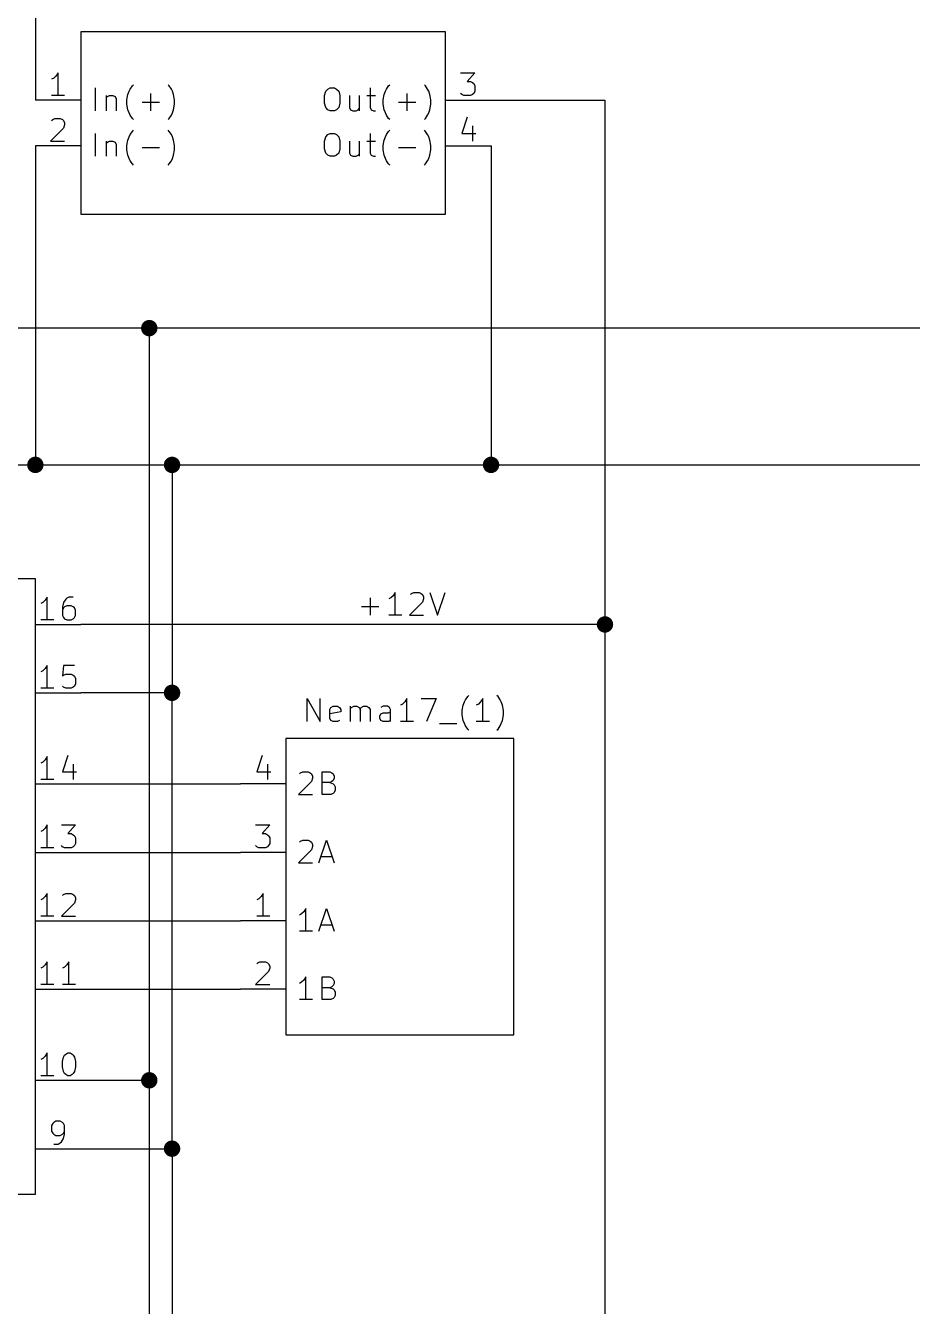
# Model space of a CAD drawing. Extents: x 0.4 to 16.1, y -11.3 to -0.4.
# Drawn here: x 4.379 to 6.325, y -4.646 to -1.836 of the extents above; entities that cross this region are included whole.
import ezdxf

# ---------------------------------------------------------------- set-up
doc = ezdxf.new("R2010")
doc.units = 0
doc.header["$MEASUREMENT"] = 0
for name, color, linetype in [('BLACK', 7, 'CONTINUOUS'), ('CYAN2', 4, 'CONTINUOUS'), ('GRAY1', 251, 'CONTINUOUS'), ('GREEN3', 91, 'CONTINUOUS'), ('LYELLOW', 51, 'CONTINUOUS'), ('ORANGE3', 32, 'CONTINUOUS'), ('ORANGE4', 40, 'CONTINUOUS'), ('RED2', 1, 'CONTINUOUS'), ('RED3', 11, 'CONTINUOUS')]:
    doc.layers.add(name, color=color, linetype=linetype)

msp = doc.modelspace()

# ---------------------------------------------------------------- linework, layer by layer
at = {"layer": 'BLACK', "linetype": 'CONTINUOUS'}
for p, q in [((4.4, -2.1), (4.4, -2.8)), ((5.4, -2.1), (5.4, -2.8)), ((3.25, -2.8), (4.4, -2.8)), ((4.4, -2.8), (4.7, -2.8)), ((4.7, -2.8), (5.4, -2.8)), ((4.7, -2.8), (4.7, -3.3)), ((5.4, -2.8), (7.65, -2.8)), ((4.7, -3.3), (4.5, -3.3)), ((4.7, -4.3), (4.7, -3.3)), ((4.5, -4.3), (4.7, -4.3)), ((4.7, -4.3), (4.7, -4.9))]:
    msp.add_line(p, q, dxfattribs=at)
at = {"layer": 'BLACK', "const_width": 0.018}
for points in [[(4.391, -2.8, 1), (4.409, -2.8, 1)], [(4.691, -2.8, 1), (4.709, -2.8, 1)], [(5.391, -2.8, 1), (5.409, -2.8, 1)], [(4.691, -3.3, 1), (4.709, -3.3, 1)], [(4.691, -4.3, 1), (4.709, -4.3, 1)]]:
    msp.add_lwpolyline(points, format="xyb", close=True, dxfattribs=at)
at = {"layer": 'CYAN2', "linetype": 'CONTINUOUS'}
for p, q in [((4.6129, -1.9684), (4.6152, -1.966)), ((4.6938, -1.9684), (4.6914, -1.966)), ((5.1752, -1.9684), (5.1776, -1.966)), ((5.2562, -1.9684), (5.2538, -1.966)), ((4.5319, -2.0231), (4.5319, -1.9731)), ((4.5557, -1.9898), (4.5557, -2.0231)), ((4.5557, -1.9946), (4.5581, -1.9922)), ((4.5581, -1.9922), (4.5629, -1.9898)), ((4.5629, -1.9898), (4.57, -1.9898)), ((4.57, -1.9898), (4.5748, -1.9922)), ((4.5748, -1.9922), (4.5771, -1.9969)), ((4.6009, -1.9993), (4.6033, -1.9874)), ((4.6033, -1.9874), (4.6057, -1.9803)), ((4.6057, -1.9803), (4.6081, -1.9755)), ((4.6081, -1.9755), (4.6129, -1.9684)), ((4.6533, -2.0231), (4.6533, -1.985)), ((4.6986, -1.9755), (4.6938, -1.9684)), ((4.701, -1.9803), (4.6986, -1.9755)), ((4.7033, -1.9874), (4.701, -1.9803)), ((4.7057, -1.9993), (4.7033, -1.9874)), ((5.0348, -1.9898), (5.0371, -1.9803)), ((5.0348, -2.0065), (5.0348, -1.9898)), ((5.0371, -1.9803), (5.0419, -1.9755)), ((5.0419, -1.9755), (5.0467, -1.9731)), ((5.0467, -1.9731), (5.0562, -1.9731)), ((5.0562, -1.9731), (5.0609, -1.9755)), ((5.0609, -1.9755), (5.0657, -1.9803)), ((5.0657, -1.9803), (5.0681, -1.9898)), ((5.0681, -1.9898), (5.0681, -2.0065)), ((5.0895, -1.9898), (5.0895, -2.016)), ((5.1109, -1.9898), (5.1109, -2.0231)), ((5.1276, -1.9898), (5.1467, -1.9898)), ((5.1348, -1.9731), (5.1348, -2.016)), ((5.1633, -1.9993), (5.1657, -1.9874)), ((5.1657, -1.9874), (5.1681, -1.9803)), ((5.1681, -1.9803), (5.1705, -1.9755)), ((5.1705, -1.9755), (5.1752, -1.9684)), ((5.2157, -2.0231), (5.2157, -1.985)), ((5.2609, -1.9755), (5.2562, -1.9684)), ((5.2633, -1.9803), (5.2609, -1.9755)), ((5.2657, -1.9874), (5.2633, -1.9803)), ((5.2681, -1.9993), (5.2657, -1.9874)), ((4.5771, -1.9969), (4.5771, -2.0231)), ((4.6009, -2.0088), (4.6009, -1.9993)), ((4.6033, -2.0208), (4.6009, -2.0088)), ((4.6057, -2.0279), (4.6033, -2.0208)), ((4.6343, -2.0041), (4.6724, -2.0041)), ((4.701, -2.0279), (4.7033, -2.0208)), ((4.7033, -2.0208), (4.7057, -2.0088)), ((4.7057, -2.0088), (4.7057, -1.9993)), ((5.0371, -2.016), (5.0348, -2.0065)), ((5.0419, -2.0208), (5.0371, -2.016)), ((5.0467, -2.0231), (5.0419, -2.0208)), ((5.0609, -2.0208), (5.0562, -2.0231)), ((5.0657, -2.016), (5.0609, -2.0208)), ((5.0681, -2.0065), (5.0657, -2.016)), ((5.0895, -2.016), (5.0919, -2.0208)), ((5.0919, -2.0208), (5.0967, -2.0231)), ((5.1038, -2.0231), (5.1086, -2.0208)), ((5.1086, -2.0208), (5.1109, -2.0184)), ((5.1348, -2.016), (5.1371, -2.0208)), ((5.1371, -2.0208), (5.1419, -2.0231)), ((5.1633, -2.0088), (5.1633, -1.9993)), ((5.1657, -2.0208), (5.1633, -2.0088)), ((5.1681, -2.0279), (5.1657, -2.0208)), ((5.1967, -2.0041), (5.2348, -2.0041)), ((5.2633, -2.0279), (5.2657, -2.0208)), ((5.2657, -2.0208), (5.2681, -2.0088)), ((5.2681, -2.0088), (5.2681, -1.9993)), ((4.6081, -2.0327), (4.6057, -2.0279)), ((4.6129, -2.0398), (4.6081, -2.0327)), ((4.6152, -2.0422), (4.6129, -2.0398)), ((4.6914, -2.0422), (4.6938, -2.0398)), ((4.6938, -2.0398), (4.6986, -2.0327)), ((4.6986, -2.0327), (4.701, -2.0279)), ((5.0562, -2.0231), (5.0467, -2.0231)), ((5.0967, -2.0231), (5.1038, -2.0231)), ((5.1419, -2.0231), (5.1467, -2.0231)), ((5.1705, -2.0327), (5.1681, -2.0279)), ((5.1752, -2.0398), (5.1705, -2.0327)), ((5.1776, -2.0422), (5.1752, -2.0398)), ((5.2538, -2.0422), (5.2562, -2.0398)), ((5.2562, -2.0398), (5.2609, -2.0327)), ((5.2609, -2.0327), (5.2633, -2.0279)), ((4.5319, -2.1231), (4.5319, -2.0731)), ((4.6057, -2.0803), (4.6081, -2.0755)), ((4.6081, -2.0755), (4.6129, -2.0684)), ((4.6129, -2.0684), (4.6152, -2.066)), ((4.6938, -2.0684), (4.6914, -2.066)), ((4.6986, -2.0755), (4.6938, -2.0684)), ((4.701, -2.0803), (4.6986, -2.0755)), ((5.0371, -2.0803), (5.0419, -2.0755)), ((5.0419, -2.0755), (5.0467, -2.0731)), ((5.0467, -2.0731), (5.0562, -2.0731)), ((5.0562, -2.0731), (5.0609, -2.0755)), ((5.0609, -2.0755), (5.0657, -2.0803)), ((5.1348, -2.0731), (5.1348, -2.116)), ((5.1681, -2.0803), (5.1705, -2.0755)), ((5.1705, -2.0755), (5.1752, -2.0684)), ((5.1752, -2.0684), (5.1776, -2.066)), ((5.2562, -2.0684), (5.2538, -2.066)), ((5.2609, -2.0755), (5.2562, -2.0684)), ((5.2633, -2.0803), (5.2609, -2.0755)), ((4.5557, -2.0898), (4.5557, -2.1231)), ((4.5557, -2.0946), (4.5581, -2.0922)), ((4.5581, -2.0922), (4.5629, -2.0898)), ((4.5629, -2.0898), (4.57, -2.0898)), ((4.57, -2.0898), (4.5748, -2.0922)), ((4.5748, -2.0922), (4.5771, -2.0969)), ((4.5771, -2.0969), (4.5771, -2.1231)), ((4.6009, -2.0993), (4.6033, -2.0874)), ((4.6009, -2.1088), (4.6009, -2.0993)), ((4.6033, -2.0874), (4.6057, -2.0803)), ((4.6343, -2.1041), (4.6724, -2.1041)), ((4.7033, -2.0874), (4.701, -2.0803)), ((4.7057, -2.0993), (4.7033, -2.0874)), ((4.7057, -2.1088), (4.7057, -2.0993)), ((5.0348, -2.0898), (5.0371, -2.0803)), ((5.0348, -2.1065), (5.0348, -2.0898)), ((5.0371, -2.116), (5.0348, -2.1065)), ((5.0657, -2.0803), (5.0681, -2.0898)), ((5.0681, -2.1065), (5.0657, -2.116)), ((5.0681, -2.0898), (5.0681, -2.1065)), ((5.0895, -2.0898), (5.0895, -2.116)), ((5.1109, -2.0898), (5.1109, -2.1231)), ((5.1276, -2.0898), (5.1467, -2.0898)), ((5.1633, -2.0993), (5.1657, -2.0874)), ((5.1633, -2.1088), (5.1633, -2.0993)), ((5.1657, -2.0874), (5.1681, -2.0803)), ((5.1967, -2.1041), (5.2348, -2.1041)), ((5.2657, -2.0874), (5.2633, -2.0803)), ((5.2681, -2.0993), (5.2657, -2.0874)), ((5.2681, -2.1088), (5.2681, -2.0993)), ((4.6033, -2.1208), (4.6009, -2.1088)), ((4.6057, -2.1279), (4.6033, -2.1208)), ((4.6081, -2.1327), (4.6057, -2.1279)), ((4.6129, -2.1398), (4.6081, -2.1327)), ((4.6938, -2.1398), (4.6986, -2.1327)), ((4.6986, -2.1327), (4.701, -2.1279)), ((4.701, -2.1279), (4.7033, -2.1208)), ((4.7033, -2.1208), (4.7057, -2.1088)), ((5.0419, -2.1208), (5.0371, -2.116)), ((5.0467, -2.1231), (5.0419, -2.1208)), ((5.0562, -2.1231), (5.0467, -2.1231)), ((5.0609, -2.1208), (5.0562, -2.1231)), ((5.0657, -2.116), (5.0609, -2.1208)), ((5.0895, -2.116), (5.0919, -2.1208)), ((5.0919, -2.1208), (5.0967, -2.1231)), ((5.0967, -2.1231), (5.1038, -2.1231)), ((5.1038, -2.1231), (5.1086, -2.1208)), ((5.1086, -2.1208), (5.1109, -2.1184)), ((5.1348, -2.116), (5.1371, -2.1208)), ((5.1371, -2.1208), (5.1419, -2.1231)), ((5.1419, -2.1231), (5.1467, -2.1231)), ((5.1657, -2.1208), (5.1633, -2.1088)), ((5.1681, -2.1279), (5.1657, -2.1208)), ((5.1705, -2.1327), (5.1681, -2.1279)), ((5.1752, -2.1398), (5.1705, -2.1327)), ((5.2562, -2.1398), (5.2609, -2.1327)), ((5.2609, -2.1327), (5.2633, -2.1279)), ((5.2633, -2.1279), (5.2657, -2.1208)), ((5.2657, -2.1208), (5.2681, -2.1088)), ((4.6152, -2.1422), (4.6129, -2.1398)), ((4.6914, -2.1422), (4.6938, -2.1398)), ((5.1776, -2.1422), (5.1752, -2.1398)), ((5.2538, -2.1422), (5.2562, -2.1398)), ((4.9963, -3.3628), (4.9963, -3.3128)), ((4.9963, -3.3128), (5.0249, -3.3628)), ((5.0249, -3.3628), (5.0249, -3.3128)), ((5.2153, -3.3128), (5.2106, -3.3199)), ((5.2153, -3.3628), (5.2153, -3.3128)), ((5.2463, -3.3128), (5.2796, -3.3128)), ((5.2796, -3.3128), (5.2582, -3.3628)), ((5.3415, -3.3199), (5.3439, -3.3152)), ((5.3439, -3.3152), (5.3487, -3.308)), ((5.3487, -3.308), (5.351, -3.3057)), ((5.382, -3.3128), (5.3772, -3.3199)), ((5.382, -3.3628), (5.382, -3.3128)), ((5.4153, -3.308), (5.4129, -3.3057)), ((5.4201, -3.3152), (5.4153, -3.308)), ((5.4225, -3.3199), (5.4201, -3.3152)), ((5.0463, -3.3366), (5.0487, -3.3319)), ((5.0463, -3.3557), (5.0463, -3.3366)), ((5.0701, -3.3414), (5.0463, -3.3461)), ((5.0487, -3.3319), (5.0534, -3.3295)), ((5.0534, -3.3295), (5.0629, -3.3295)), ((5.0629, -3.3295), (5.0677, -3.3319)), ((5.0677, -3.3319), (5.0701, -3.3366)), ((5.0701, -3.3366), (5.0701, -3.3414)), ((5.0915, -3.3628), (5.0915, -3.3295)), ((5.0915, -3.3342), (5.0939, -3.3319)), ((5.0939, -3.3319), (5.0987, -3.3295)), ((5.0987, -3.3295), (5.1058, -3.3295)), ((5.1058, -3.3295), (5.1106, -3.3319)), ((5.1106, -3.3319), (5.1129, -3.3366)), ((5.1129, -3.3366), (5.1153, -3.3319)), ((5.1129, -3.3366), (5.1129, -3.3628)), ((5.1153, -3.3319), (5.1201, -3.3295)), ((5.1201, -3.3295), (5.1272, -3.3295)), ((5.1272, -3.3295), (5.132, -3.3319)), ((5.132, -3.3319), (5.1344, -3.3366)), ((5.1344, -3.3366), (5.1344, -3.3628)), ((5.1629, -3.3295), (5.1582, -3.3319)), ((5.1725, -3.3295), (5.1629, -3.3295)), ((5.1772, -3.3319), (5.1725, -3.3295)), ((5.1749, -3.3438), (5.1796, -3.3414)), ((5.1796, -3.3366), (5.1772, -3.3319)), ((5.1796, -3.3628), (5.1796, -3.3366)), ((5.2058, -3.3247), (5.201, -3.3271)), ((5.2106, -3.3199), (5.2058, -3.3247)), ((5.3368, -3.339), (5.3391, -3.3271)), ((5.3368, -3.3485), (5.3368, -3.339)), ((5.3391, -3.3271), (5.3415, -3.3199)), ((5.3725, -3.3247), (5.3677, -3.3271)), ((5.3772, -3.3199), (5.3725, -3.3247)), ((5.4249, -3.3271), (5.4225, -3.3199)), ((5.4272, -3.339), (5.4249, -3.3271)), ((5.4272, -3.3485), (5.4272, -3.339)), ((5.0487, -3.3604), (5.0463, -3.3557)), ((5.0534, -3.3628), (5.0487, -3.3604)), ((5.0629, -3.3628), (5.0534, -3.3628)), ((5.0677, -3.3604), (5.0629, -3.3628)), ((5.1558, -3.3509), (5.1582, -3.3461)), ((5.1558, -3.3557), (5.1558, -3.3509)), ((5.1582, -3.3604), (5.1558, -3.3557)), ((5.1582, -3.3461), (5.1629, -3.3438)), ((5.1629, -3.3628), (5.1582, -3.3604)), ((5.1629, -3.3438), (5.1749, -3.3438)), ((5.1749, -3.3628), (5.1629, -3.3628)), ((5.1796, -3.3604), (5.1749, -3.3628)), ((5.2296, -3.3628), (5.201, -3.3628)), ((5.2868, -3.3676), (5.3249, -3.3676)), ((5.3391, -3.3604), (5.3368, -3.3485)), ((5.3415, -3.3676), (5.3391, -3.3604)), ((5.3439, -3.3723), (5.3415, -3.3676)), ((5.3963, -3.3628), (5.3677, -3.3628)), ((5.4201, -3.3723), (5.4225, -3.3676)), ((5.4225, -3.3676), (5.4249, -3.3604)), ((5.4249, -3.3604), (5.4272, -3.3485)), ((5.3487, -3.3795), (5.3439, -3.3723)), ((5.351, -3.3819), (5.3487, -3.3795)), ((5.4129, -3.3819), (5.4153, -3.3795)), ((5.4153, -3.3795), (5.4201, -3.3723)), ((4.9795, -3.4779), (4.9819, -3.4755)), ((4.9819, -3.4755), (4.9867, -3.4731)), ((4.9867, -3.4731), (4.9986, -3.4731)), ((4.9986, -3.4731), (5.0033, -3.4755)), ((5.0033, -3.4755), (5.0057, -3.4779)), ((5.0057, -3.4779), (5.0081, -3.4827)), ((5.0081, -3.4827), (5.0081, -3.4874)), ((5.0295, -3.5231), (5.0295, -3.4731)), ((5.0295, -3.4731), (5.0462, -3.4731)), ((5.0462, -3.4731), (5.0509, -3.4755)), ((5.0509, -3.4755), (5.0533, -3.4779)), ((5.0533, -3.4779), (5.0557, -3.4827)), ((5.0557, -3.4827), (5.0557, -3.4874)), ((5.0057, -3.4946), (4.9771, -3.5231)), ((5.0081, -3.4874), (5.0057, -3.4946)), ((5.0462, -3.4969), (5.0295, -3.4969)), ((5.0509, -3.4946), (5.0462, -3.4969)), ((5.0462, -3.4969), (5.0533, -3.4993)), ((5.0533, -3.4922), (5.0509, -3.4946)), ((5.0557, -3.4874), (5.0533, -3.4922)), ((5.0533, -3.4993), (5.0557, -3.5017)), ((5.0557, -3.5017), (5.0581, -3.5065)), ((5.0581, -3.5065), (5.0581, -3.5136)), ((4.9771, -3.5231), (5.0081, -3.5231)), ((5.0486, -3.5231), (5.0295, -3.5231)), ((5.0533, -3.5208), (5.0486, -3.5231)), ((5.0557, -3.5184), (5.0533, -3.5208)), ((5.0581, -3.5136), (5.0557, -3.5184)), ((4.9819, -3.6255), (4.9867, -3.6231)), ((4.9867, -3.6231), (4.9986, -3.6231)), ((4.9986, -3.6231), (5.0033, -3.6255)), ((5.0224, -3.6731), (5.039, -3.6231)), ((5.039, -3.6231), (5.0557, -3.6731)), ((5.0057, -3.6446), (4.9771, -3.6731)), ((4.9795, -3.6279), (4.9819, -3.6255)), ((5.0033, -3.6255), (5.0057, -3.6279)), ((5.0057, -3.6279), (5.0081, -3.6327)), ((5.0081, -3.6374), (5.0057, -3.6446)), ((5.0081, -3.6327), (5.0081, -3.6374)), ((4.9771, -3.6731), (5.0081, -3.6731)), ((5.0271, -3.6588), (5.0509, -3.6588)), ((4.9843, -3.785), (4.9795, -3.7874)), ((4.989, -3.7803), (4.9843, -3.785)), ((4.9938, -3.7731), (4.989, -3.7803)), ((4.9938, -3.8231), (4.9938, -3.7731)), ((5.0224, -3.8231), (5.039, -3.7731)), ((5.039, -3.7731), (5.0557, -3.8231)), ((5.0271, -3.8088), (5.0509, -3.8088)), ((5.0081, -3.8231), (4.9795, -3.8231)), ((4.989, -3.9303), (4.9843, -3.935)), ((4.9938, -3.9231), (4.989, -3.9303)), ((4.9938, -3.9731), (4.9938, -3.9231)), ((5.0295, -3.9731), (5.0295, -3.9231)), ((5.0295, -3.9231), (5.0462, -3.9231)), ((5.0462, -3.9231), (5.0509, -3.9255)), ((5.0509, -3.9255), (5.0533, -3.9279)), ((5.0533, -3.9279), (5.0557, -3.9327)), ((5.0557, -3.9327), (5.0557, -3.9374)), ((4.9843, -3.935), (4.9795, -3.9374)), ((5.0462, -3.9469), (5.0295, -3.9469)), ((5.0509, -3.9446), (5.0462, -3.9469)), ((5.0462, -3.9469), (5.0533, -3.9493)), ((5.0533, -3.9422), (5.0509, -3.9446)), ((5.0557, -3.9374), (5.0533, -3.9422)), ((5.0533, -3.9493), (5.0557, -3.9517)), ((5.0557, -3.9517), (5.0581, -3.9565)), ((5.0581, -3.9565), (5.0581, -3.9636)), ((5.0081, -3.9731), (4.9795, -3.9731)), ((5.0486, -3.9731), (5.0295, -3.9731)), ((5.0533, -3.9708), (5.0486, -3.9731)), ((5.0557, -3.9684), (5.0533, -3.9708)), ((5.0581, -3.9636), (5.0557, -3.9684))]:
    msp.add_line(p, q, dxfattribs=at)
at = {"layer": 'GRAY1', "linetype": 'CONTINUOUS'}
for p, q in [((5.1851, -3.0869), (5.1803, -3.0917)), ((5.1898, -3.0798), (5.1851, -3.0869)), ((5.1898, -3.1298), (5.1898, -3.0798)), ((5.2232, -3.0846), (5.2255, -3.0822)), ((5.2255, -3.0822), (5.2303, -3.0798)), ((5.2303, -3.0798), (5.2422, -3.0798)), ((5.2422, -3.0798), (5.247, -3.0822)), ((5.247, -3.0822), (5.2493, -3.0846)), ((5.2493, -3.0846), (5.2517, -3.0893)), ((5.2517, -3.0893), (5.2517, -3.0941)), ((5.266, -3.0798), (5.2827, -3.1298)), ((5.2827, -3.1298), (5.2993, -3.0798)), ((5.116, -3.1108), (5.1541, -3.1108)), ((5.1351, -3.1298), (5.1351, -3.0917)), ((5.1803, -3.0917), (5.1755, -3.0941)), ((5.2493, -3.1012), (5.2208, -3.1298)), ((5.2517, -3.0941), (5.2493, -3.1012)), ((5.2041, -3.1298), (5.1755, -3.1298)), ((5.2208, -3.1298), (5.2517, -3.1298))]:
    msp.add_line(p, q, dxfattribs=at)
at = {"layer": 'GREEN3', "linetype": 'CONTINUOUS'}
for p, q in [((4.5, -3.5), (4.85, -3.5)), ((4.5, -3.65), (4.85, -3.65)), ((4.5, -3.8), (4.85, -3.8)), ((4.5, -3.95), (4.85, -3.95))]:
    msp.add_line(p, q, dxfattribs=at)
at = {"layer": 'LYELLOW', "linetype": 'CONTINUOUS'}
for p, q in [((4.4, -3.05), (3.8, -3.05)), ((4.4, -4.4), (4.4, -3.05)), ((4.95, -3.4), (4.95, -4.05)), ((5.45, -3.4), (4.95, -3.4)), ((5.45, -4.05), (5.45, -3.4)), ((4.95, -4.05), (5.45, -4.05)), ((3.8, -4.4), (4.4, -4.4))]:
    msp.add_line(p, q, dxfattribs=at)
at = {"layer": 'ORANGE3', "linetype": 'CONTINUOUS'}
for p, q in [((5.4, -2), (5.65, -2)), ((5.65, -2), (5.65, -3.15)), ((4.65, -2.5), (3.6, -2.5)), ((4.65, -2.5), (4.65, -4.15)), ((12, -2.5), (4.65, -2.5)), ((5.65, -3.15), (4.5, -3.15)), ((5.65, -3.15), (5.65, -4.75)), ((4.5, -4.15), (4.65, -4.15)), ((4.65, -4.15), (4.65, -5.75))]:
    msp.add_line(p, q, dxfattribs=at)
at = {"layer": 'ORANGE3', "const_width": 0.018}
for points in [[(4.641, -2.5, 1), (4.659, -2.5, 1)], [(5.641, -3.15, 1), (5.659, -3.15, 1)], [(4.641, -4.15, 1), (4.659, -4.15, 1)]]:
    msp.add_lwpolyline(points, format="xyb", close=True, dxfattribs=at)
at = {"layer": 'ORANGE4', "linetype": 'CONTINUOUS'}
msp.add_line((4.4, -1.3), (4.4, -2), dxfattribs=at)
at = {"layer": 'RED2', "linetype": 'CONTINUOUS'}
for p, q in [((4.5, -1.85), (4.5, -2.25)), ((5.3, -1.85), (4.5, -1.85)), ((5.3, -2.25), (5.3, -1.85)), ((4.5, -2), (4.4, -2)), ((5.3, -2), (5.4, -2)), ((4.5, -2.1), (4.4, -2.1)), ((5.3, -2.1), (5.4, -2.1)), ((4.5, -2.25), (5.3, -2.25)), ((4.4, -3.05), (3.8, -3.05)), ((4.4, -4.4), (4.4, -3.05)), ((4.4, -3.15), (4.5, -3.15)), ((4.4, -3.3), (4.5, -3.3)), ((4.95, -3.4), (4.95, -4.05)), ((5.45, -3.4), (4.95, -3.4)), ((5.45, -4.05), (5.45, -3.4)), ((4.4, -3.5), (4.5, -3.5)), ((4.95, -3.5), (4.85, -3.5)), ((4.4, -3.65), (4.5, -3.65)), ((4.95, -3.65), (4.85, -3.65)), ((4.4, -3.8), (4.5, -3.8)), ((4.95, -3.8), (4.85, -3.8)), ((4.4, -3.95), (4.5, -3.95)), ((4.95, -3.95), (4.85, -3.95)), ((4.95, -4.05), (5.45, -4.05)), ((4.4, -4.15), (4.5, -4.15)), ((4.4, -4.3), (4.5, -4.3)), ((3.8, -4.4), (4.4, -4.4))]:
    msp.add_line(p, q, dxfattribs=at)
at = {"layer": 'RED3', "linetype": 'CONTINUOUS'}
for p, q in [((4.4405, -1.9518), (4.4357, -1.9542)), ((4.4452, -1.947), (4.4405, -1.9518)), ((4.45, -1.9399), (4.4452, -1.947)), ((4.45, -1.9899), (4.45, -1.9399)), ((5.3333, -1.9399), (5.3643, -1.9399)), ((5.3643, -1.9399), (5.3476, -1.9589)), ((5.3476, -1.9589), (5.3548, -1.9589)), ((5.3548, -1.9589), (5.3595, -1.9613)), ((5.3595, -1.9613), (5.3619, -1.9637)), ((5.3619, -1.9637), (5.3643, -1.9684)), ((4.4643, -1.9899), (4.4357, -1.9899)), ((5.3357, -1.9875), (5.3333, -1.9851)), ((5.3405, -1.9899), (5.3357, -1.9875)), ((5.3548, -1.9899), (5.3405, -1.9899)), ((5.3595, -1.9875), (5.3548, -1.9899)), ((5.3619, -1.9851), (5.3595, -1.9875)), ((5.3643, -1.9804), (5.3619, -1.9851)), ((5.3643, -1.9684), (5.3643, -1.9804)), ((4.4357, -2.0446), (4.4381, -2.0423)), ((4.4381, -2.0423), (4.4429, -2.0399)), ((4.4429, -2.0399), (4.4548, -2.0399)), ((4.4548, -2.0399), (4.4595, -2.0423)), ((4.4595, -2.0423), (4.4619, -2.0446)), ((4.4619, -2.0446), (4.4643, -2.0494)), ((4.4643, -2.0494), (4.4643, -2.0542)), ((5.3476, -2.0375), (5.3357, -2.0732)), ((4.4619, -2.0613), (4.4333, -2.0899)), ((4.4643, -2.0542), (4.4619, -2.0613)), ((5.3357, -2.0732), (5.3667, -2.0732)), ((5.3595, -2.0565), (5.3595, -2.0899)), ((4.4333, -2.0899), (4.4643, -2.0899)), ((4.4262, -3.0899), (4.4214, -3.097)), ((4.4262, -3.1399), (4.4262, -3.0899)), ((4.4738, -3.0899), (4.469, -3.0923)), ((4.4833, -3.0899), (4.4738, -3.0899)), ((4.4167, -3.1018), (4.4119, -3.1042)), ((4.4214, -3.097), (4.4167, -3.1018)), ((4.4619, -3.1018), (4.4595, -3.1113)), ((4.4595, -3.1113), (4.4595, -3.1304)), ((4.4619, -3.1137), (4.4595, -3.1184)), ((4.4667, -3.0946), (4.4619, -3.1018)), ((4.4643, -3.1113), (4.4619, -3.1137)), ((4.469, -3.1089), (4.4643, -3.1113)), ((4.469, -3.0923), (4.4667, -3.0946)), ((4.4786, -3.1089), (4.469, -3.1089)), ((4.4833, -3.1113), (4.4786, -3.1089)), ((4.4857, -3.1137), (4.4833, -3.1113)), ((4.4881, -3.1184), (4.4857, -3.1137)), ((4.4881, -3.1304), (4.4881, -3.1184)), ((4.4405, -3.1399), (4.4119, -3.1399)), ((4.4595, -3.1304), (4.4619, -3.1351)), ((4.4619, -3.1351), (4.4643, -3.1375)), ((4.4643, -3.1375), (4.469, -3.1399)), ((4.469, -3.1399), (4.4786, -3.1399)), ((4.4786, -3.1399), (4.4833, -3.1375)), ((4.4833, -3.1375), (4.4857, -3.1351)), ((4.4857, -3.1351), (4.4881, -3.1304)), ((4.4167, -3.2518), (4.4119, -3.2542)), ((4.4214, -3.247), (4.4167, -3.2518)), ((4.4262, -3.2399), (4.4214, -3.247)), ((4.4262, -3.2899), (4.4262, -3.2399)), ((4.4619, -3.2399), (4.4595, -3.2637)), ((4.4857, -3.2399), (4.4619, -3.2399)), ((4.4619, -3.2613), (4.4667, -3.2589)), ((4.4667, -3.2589), (4.4786, -3.2589)), ((4.4786, -3.2589), (4.4833, -3.2613)), ((4.4595, -3.2637), (4.4619, -3.2613)), ((4.4619, -3.2875), (4.4595, -3.2851)), ((4.4833, -3.2613), (4.4857, -3.2637)), ((4.4857, -3.2851), (4.4833, -3.2875)), ((4.4857, -3.2637), (4.4881, -3.2684)), ((4.4881, -3.2804), (4.4857, -3.2851)), ((4.4881, -3.2684), (4.4881, -3.2804)), ((4.4405, -3.2899), (4.4119, -3.2899)), ((4.4667, -3.2899), (4.4619, -3.2875)), ((4.4786, -3.2899), (4.4667, -3.2899)), ((4.4833, -3.2875), (4.4786, -3.2899)), ((4.4167, -3.4518), (4.4119, -3.4542)), ((4.4214, -3.447), (4.4167, -3.4518)), ((4.4262, -3.4399), (4.4214, -3.447)), ((4.4262, -3.4899), (4.4262, -3.4399)), ((4.4714, -3.4375), (4.4595, -3.4732)), ((4.8976, -3.4375), (4.8857, -3.4732)), ((4.4595, -3.4732), (4.4905, -3.4732)), ((4.4833, -3.4565), (4.4833, -3.4899)), ((4.8857, -3.4732), (4.9167, -3.4732)), ((4.9095, -3.4565), (4.9095, -3.4899)), ((4.4405, -3.4899), (4.4119, -3.4899)), ((4.4262, -3.5899), (4.4214, -3.597)), ((4.4262, -3.6399), (4.4262, -3.5899)), ((4.4571, -3.5899), (4.4881, -3.5899)), ((4.4881, -3.5899), (4.4714, -3.6089)), ((4.8833, -3.5899), (4.9143, -3.5899)), ((4.9143, -3.5899), (4.8976, -3.6089)), ((4.4167, -3.6018), (4.4119, -3.6042)), ((4.4214, -3.597), (4.4167, -3.6018)), ((4.4714, -3.6089), (4.4786, -3.6089)), ((4.4786, -3.6089), (4.4833, -3.6113)), ((4.4833, -3.6113), (4.4857, -3.6137)), ((4.4857, -3.6137), (4.4881, -3.6184)), ((4.4881, -3.6184), (4.4881, -3.6304)), ((4.8976, -3.6089), (4.9048, -3.6089)), ((4.9048, -3.6089), (4.9095, -3.6113)), ((4.9095, -3.6113), (4.9119, -3.6137)), ((4.9119, -3.6137), (4.9143, -3.6184)), ((4.9143, -3.6184), (4.9143, -3.6304)), ((4.4405, -3.6399), (4.4119, -3.6399)), ((4.4595, -3.6375), (4.4571, -3.6351)), ((4.4643, -3.6399), (4.4595, -3.6375)), ((4.4786, -3.6399), (4.4643, -3.6399)), ((4.4833, -3.6375), (4.4786, -3.6399)), ((4.4857, -3.6351), (4.4833, -3.6375)), ((4.4881, -3.6304), (4.4857, -3.6351)), ((4.8857, -3.6375), (4.8833, -3.6351)), ((4.8905, -3.6399), (4.8857, -3.6375)), ((4.9048, -3.6399), (4.8905, -3.6399)), ((4.9095, -3.6375), (4.9048, -3.6399)), ((4.9119, -3.6351), (4.9095, -3.6375)), ((4.9143, -3.6304), (4.9119, -3.6351)), ((4.4167, -3.7518), (4.4119, -3.7542)), ((4.4214, -3.747), (4.4167, -3.7518)), ((4.4262, -3.7399), (4.4214, -3.747)), ((4.4262, -3.7899), (4.4262, -3.7399)), ((4.4857, -3.7613), (4.4571, -3.7899)), ((4.4595, -3.7446), (4.4619, -3.7423)), ((4.4619, -3.7423), (4.4667, -3.7399)), ((4.4667, -3.7399), (4.4786, -3.7399)), ((4.4786, -3.7399), (4.4833, -3.7423)), ((4.4833, -3.7423), (4.4857, -3.7446)), ((4.4857, -3.7446), (4.4881, -3.7494)), ((4.4881, -3.7542), (4.4857, -3.7613)), ((4.4881, -3.7494), (4.4881, -3.7542)), ((4.8905, -3.7518), (4.8857, -3.7542)), ((4.8952, -3.747), (4.8905, -3.7518)), ((4.9, -3.7399), (4.8952, -3.747)), ((4.9, -3.7899), (4.9, -3.7399)), ((4.4405, -3.7899), (4.4119, -3.7899)), ((4.4571, -3.7899), (4.4881, -3.7899)), ((4.9143, -3.7899), (4.8857, -3.7899)), ((4.4167, -3.9018), (4.4119, -3.9042)), ((4.4214, -3.897), (4.4167, -3.9018)), ((4.4262, -3.8899), (4.4214, -3.897)), ((4.4262, -3.9399), (4.4262, -3.8899)), ((4.4643, -3.9018), (4.4595, -3.9042)), ((4.469, -3.897), (4.4643, -3.9018)), ((4.4738, -3.8899), (4.469, -3.897)), ((4.4738, -3.9399), (4.4738, -3.8899)), ((4.8857, -3.8946), (4.8881, -3.8923)), ((4.8881, -3.8923), (4.8929, -3.8899)), ((4.8929, -3.8899), (4.9048, -3.8899)), ((4.9048, -3.8899), (4.9095, -3.8923)), ((4.9095, -3.8923), (4.9119, -3.8946)), ((4.9119, -3.8946), (4.9143, -3.8994)), ((4.9143, -3.9042), (4.9119, -3.9113)), ((4.9143, -3.8994), (4.9143, -3.9042)), ((4.9119, -3.9113), (4.8833, -3.9399)), ((4.4405, -3.9399), (4.4119, -3.9399)), ((4.4881, -3.9399), (4.4595, -3.9399)), ((4.8833, -3.9399), (4.9143, -3.9399)), ((4.4167, -4.1018), (4.4119, -4.1042)), ((4.4214, -4.097), (4.4167, -4.1018)), ((4.4262, -4.0899), (4.4214, -4.097)), ((4.4262, -4.1399), (4.4262, -4.0899)), ((4.4595, -4.1089), (4.4619, -4.0994)), ((4.4619, -4.0994), (4.4643, -4.0946)), ((4.4643, -4.0946), (4.4667, -4.0923)), ((4.4667, -4.0923), (4.4714, -4.0899)), ((4.4714, -4.0899), (4.4762, -4.0899)), ((4.4762, -4.0899), (4.4809, -4.0923)), ((4.4809, -4.0923), (4.4833, -4.0946)), ((4.4833, -4.0946), (4.4857, -4.0994)), ((4.4857, -4.0994), (4.4881, -4.1089)), ((4.4595, -4.1208), (4.4595, -4.1089)), ((4.4619, -4.1304), (4.4595, -4.1208)), ((4.4881, -4.1208), (4.4857, -4.1304)), ((4.4881, -4.1089), (4.4881, -4.1208)), ((4.4405, -4.1399), (4.4119, -4.1399)), ((4.4643, -4.1351), (4.4619, -4.1304)), ((4.4667, -4.1375), (4.4643, -4.1351)), ((4.4714, -4.1399), (4.4667, -4.1375)), ((4.4762, -4.1399), (4.4714, -4.1399)), ((4.4809, -4.1375), (4.4762, -4.1399)), ((4.4833, -4.1351), (4.4809, -4.1375)), ((4.4857, -4.1304), (4.4833, -4.1351)), ((4.4405, -4.2423), (4.4381, -4.2446)), ((4.4452, -4.2399), (4.4405, -4.2423)), ((4.4548, -4.2399), (4.4452, -4.2399)), ((4.4595, -4.2423), (4.4548, -4.2399)), ((4.4619, -4.2446), (4.4595, -4.2423)), ((4.4381, -4.2446), (4.4357, -4.2494)), ((4.4357, -4.2494), (4.4357, -4.2613)), ((4.4357, -4.2613), (4.4381, -4.2661)), ((4.4381, -4.2661), (4.4405, -4.2684)), ((4.4405, -4.2684), (4.4452, -4.2708)), ((4.4548, -4.2708), (4.4595, -4.2684)), ((4.4595, -4.2684), (4.4619, -4.2661)), ((4.4643, -4.2494), (4.4619, -4.2446)), ((4.4619, -4.2661), (4.4643, -4.2613)), ((4.4619, -4.278), (4.4643, -4.2684)), ((4.4643, -4.2684), (4.4643, -4.2494)), ((4.4405, -4.2899), (4.45, -4.2899)), ((4.4452, -4.2708), (4.4548, -4.2708)), ((4.45, -4.2899), (4.4548, -4.2875)), ((4.4548, -4.2875), (4.4571, -4.2851)), ((4.4571, -4.2851), (4.4619, -4.278))]:
    msp.add_line(p, q, dxfattribs=at)

doc.saveas('drawing.dxf')
